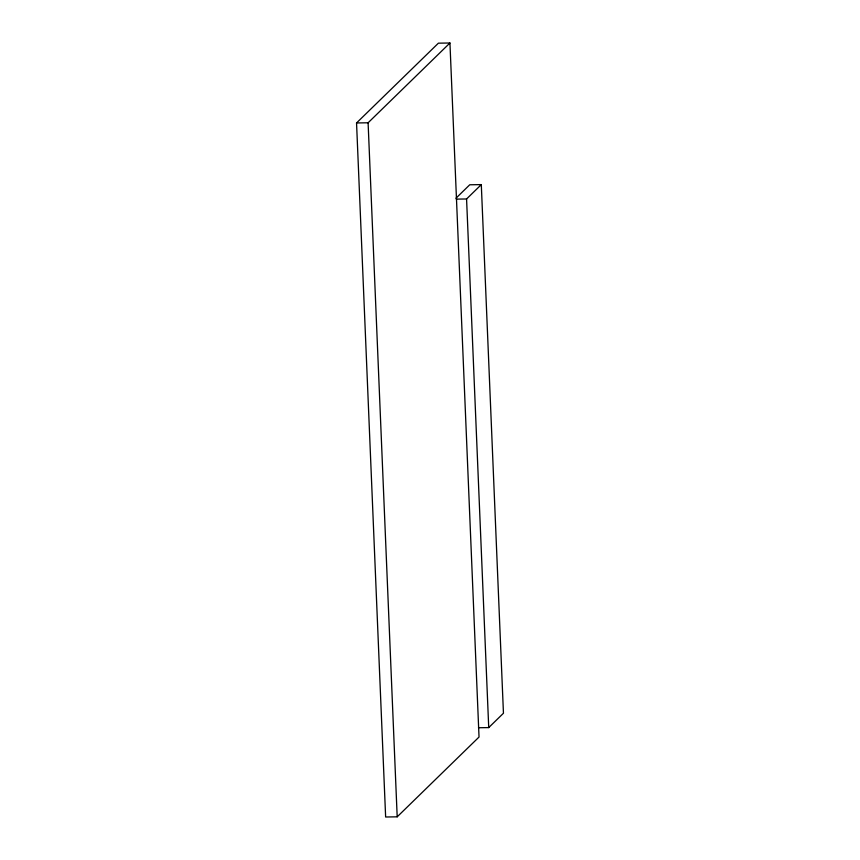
<?xml version="1.0" encoding="UTF-8"?>
<svg xmlns="http://www.w3.org/2000/svg" width="860" height="860" viewBox="0 0 860 860"><rect width="100%" height="100%" fill="white"/><g stroke="black" fill="none" stroke-linecap="round" stroke-linejoin="round"><path stroke-width="1.29" d="M356.545 122.958L438.396 43.172L449.941 43L479.031 737.041L397.191 816.828L385.635 817L356.545 122.958L368.101 122.786L449.941 43M455.94 198.241L469.743 184.782L481.299 184.61L503.455 713.241L488.727 727.592L478.461 727.743M456.305 199.122L466.571 198.972L481.299 184.61M466.571 198.972L488.727 727.592M368.101 122.786L397.191 816.828"/></g></svg>
